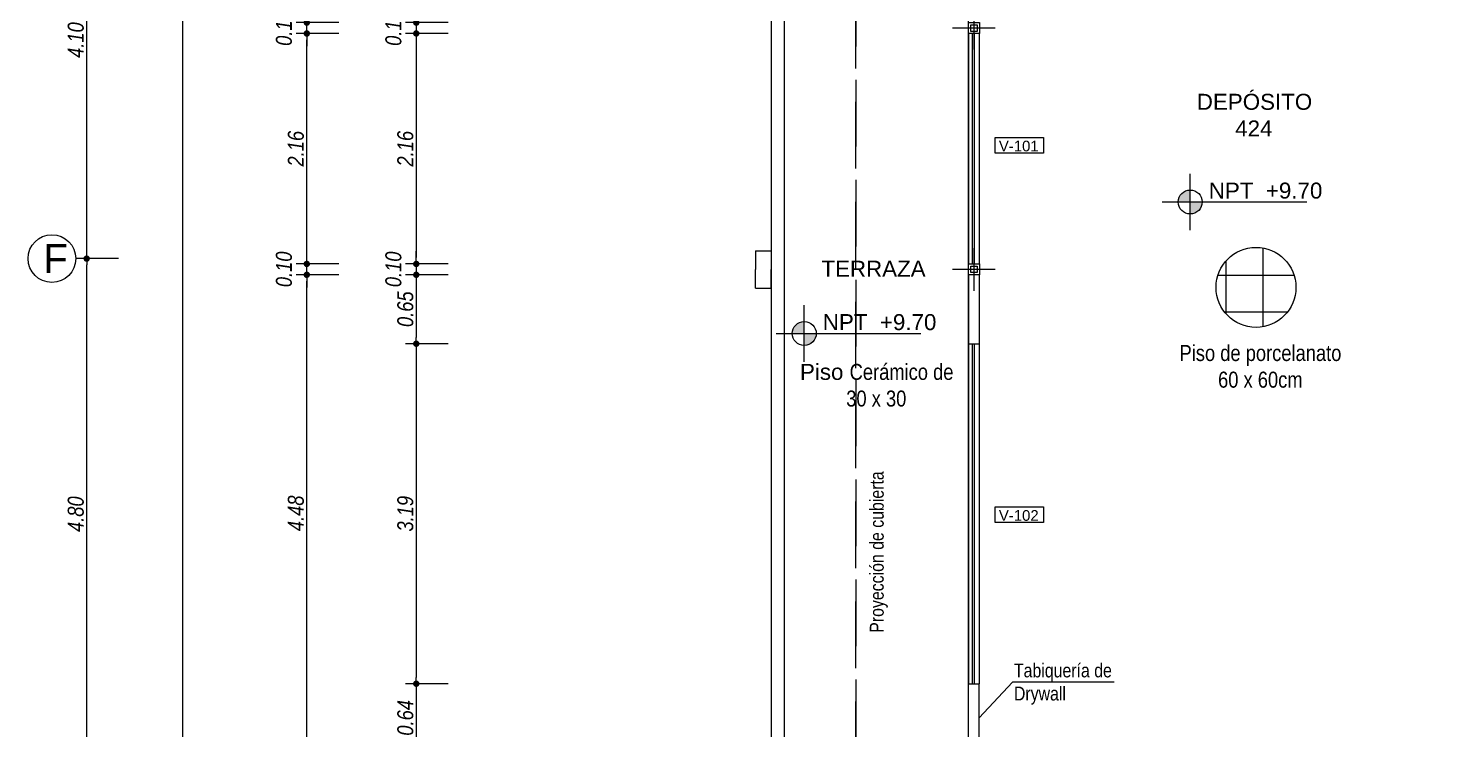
# Model space of a CAD drawing. Header units: inches. Extents: x 140 to 978, y -82 to 38.
# Drawn here: x 837.71 to 850.88, y 8.8 to 15.39 of the extents above; entities that cross this region are included whole.
import ezdxf

# ---------------------------------------------------------------- set-up
doc = ezdxf.new("R2010")
doc.units = ezdxf.units.IN
doc.header["$MEASUREMENT"] = 0
doc.linetypes.add('DASHED2', pattern=[0.375, 0.25, -0.125])
doc.layers.get('0').update_dxf_attribs({"lineweight": 0})
for name, color, linetype, lineweight in [('UNSAAC-COLUMNA', 24, 'Continuous', 0), ('UNSAAC-CORTE MURO', 42, 'Continuous', 35), ('UNSAAC-COTA', 48, 'Continuous', 0), ('UNSAAC-FACHADA(2DO PLANO)', 7, 'Continuous', 30), ('UNSAAC-LINEA 0.00', 251, 'Continuous', 0), ('UNSAAC-LLAMADOS', 88, 'Continuous', 0), ('UNSAAC-MURETE', 146, 'Continuous', 20), ('UNSAAC-PISOS', 253, 'Continuous', 0), ('UNSAAC-PROYECCIONES', 38, 'DASHED2', 0), ('UNSAAC-TEXTOS', 250, 'Continuous', 0), ('UNSAAC-VANOS', 24, 'Continuous', 0), ('UNSAAC-VARIOS', 30, 'Continuous', 0)]:
    doc.layers.add(name, color=color, linetype=linetype, lineweight=lineweight)
doc.styles.add('5mm', font='GOTHIC.TTF', dxfattribs={"height": 5})
doc.styles.add('narrow', font='')
doc.styles.get("Standard").update_dxf_attribs({"font": 'arial.ttf'})
doc.styles.get('narrow').set_extended_font_data('Arial Narrow', italic=True)
doc.dimstyles.new('1EN75', dxfattribs={"dimtxt": 0.15, "dimasz": 0.06, "dimexe": 0.1, "dimexo": 0.15, "dimgap": 0.025, "dimtad": 1, "dimzin": 1, "dimdsep": 46, "dimtxsty": 'narrow', "dimblk": 'DOT', "dimcen": 0.1, "dimclrd": 256, "dimclre": 256, "dimclrt": 256, "dimaunit": 1, "dimadec": 3, "dimazin": 0, "dimtfac": 1, "dimtmove": 2, "dimatfit": 3, "dimldrblk": 'ARCHTICK', "dimfxl": 0.3, "dimfxlon": 1, "dimtolj": 1, "dimtzin": 0, "dimlwd": 0, "dimlwe": 0, "dimarcsym": 0})

# ---------------------------------------------------------------- blocks, each defined once
blk = doc.blocks.new('npt')
at = {"layer": 'UNSAAC-TEXTOS'}
h = blk.add_hatch(color=0, dxfattribs=at)
h.dxf.hatch_style = 1
h.paths.add_polyline_path([(0.0522, 0), (0, 0), (0, -0.0522, 0.414214)])
h.paths.add_polyline_path([(0, 0.0522, 0.414214), (-0.0522, 0), (0, 0)])
at = {"layer": 'UNSAAC-TEXTOS', "color": 0}
for p, q in [((0, -0.1228), (0, 0.1228)), ((-0.1228, 0), (0.507, 0))]:
    blk.add_line(p, q, dxfattribs=at)
blk.add_circle((0, 0), 0.0522, dxfattribs=at)
blk = doc.blocks.new('npty')
at = {"layer": 'UNSAAC-TEXTOS', "xscale": 2.154779168756153, "yscale": 2.154779168756153, "zscale": 2.154779168756153}
blk.add_blockref('npt', (1323.156, 5.491), dxfattribs=at)
at = {"layer": 'UNSAAC-TEXTOS', "insert": (1323.33, 5.673), "char_height": 0.15, "width": 1.06387, "attachment_point": 1, "style": '5mm'}
blk.add_mtext('{\\fArial|b0|i0|c0|p34;NPT  +9.70}', dxfattribs=at)
blk = doc.blocks.new('puzo')
at = {"layer": 'UNSAAC-PISOS'}
h = blk.add_hatch(dxfattribs=at)
h.set_pattern_fill('_USER', color=256, scale=0.345285, style=0, double=1, pattern_type=0)
h.set_pattern_definition([(0, (1324.06815, 3.74796), (0, 0.34529), []), (90, (1324.06815, 3.74796), (-0.34529, 2e-17), [])])
edge = h.paths.add_edge_path()
edge.add_arc((1324.206, 3.903), 0.375, 0, 360)
blk.add_circle((1324.206, 3.903), 0.375, dxfattribs=at)
at = {"layer": 'UNSAAC-TEXTOS', "insert": (1323.476, 3.362), "char_height": 0.15, "width": 1.52397, "attachment_point": 1, "style": 'narrow'}
blk.add_mtext('\\pi0.012394;{\\fArial Narrow|b0|i0|c0|p34;Piso de porcelanato \\P\\pi0.37414;60 x 60cm}', dxfattribs=at)
blk = doc.blocks.new('_Dot')
at = {"color": 0, "linetype": 'ByBlock', "lineweight": -2}
blk.add_line((-0.5, 0), (-1, 0), dxfattribs=at)
at = {"color": 0, "linetype": 'ByBlock', "const_width": 0.5}
blk.add_lwpolyline([(-0.25, 0, 1), (0.25, 0, 1)], format="xyb", close=True, dxfattribs=at)
blk = doc.blocks.new('*D244')
at = {"layer": 'Defpoints', "color": 0, "transparency": 16777216}
for p in [(838.259, 13.225), (843.198, 13.225), (843.198, 8.429)]:
    blk.add_point(p, dxfattribs=at)
at = {"layer": 'UNSAAC-COTA', "lineweight": 0, "transparency": 16777216}
for p, q in [((838.559, 13.225), (838.159, 13.225)), ((838.259, 8.489), (838.259, 13.165)), ((838.559, 8.429), (838.159, 8.429))]:
    blk.add_line(p, q, dxfattribs=at)
at = {"layer": 'UNSAAC-COTA', "lineweight": 0, "transparency": 16777216, "xscale": 0.06, "yscale": 0.06, "zscale": 0.06}
for p, rotation in [((838.259, 13.225), 90), ((838.259, 8.429), 270)]:
    blk.add_blockref('_Dot', p, dxfattribs=dict(at, rotation=rotation))
at = {"layer": 'UNSAAC-COTA', "transparency": 16777216, "insert": (838.157, 10.827), "char_height": 0.15, "attachment_point": 5, "rotation": 90, "style": 'narrow'}
blk.add_mtext('\\A1;4.80', dxfattribs=at)
blk = doc.blocks.new('_ArchTick')
at = {"layer": 'UNSAAC-FACHADA(2DO PLANO)', "color": 0, "const_width": 0.15}
blk.add_lwpolyline([(-0.5, -0.5), (0.5, 0.5)], dxfattribs=at)
blk = doc.blocks.new('*D245')
at = {"layer": 'Defpoints', "color": 0, "transparency": 16777216}
for p in [(838.259, 17.324), (843.198, 17.324), (843.198, 13.225)]:
    blk.add_point(p, dxfattribs=at)
at = {"layer": 'UNSAAC-COTA', "lineweight": 0, "transparency": 16777216}
for p, q in [((838.559, 17.324), (838.159, 17.324)), ((838.259, 13.285), (838.259, 17.264)), ((838.559, 13.225), (838.159, 13.225))]:
    blk.add_line(p, q, dxfattribs=at)
at = {"layer": 'UNSAAC-COTA', "lineweight": 0, "transparency": 16777216, "xscale": 0.06, "yscale": 0.06, "zscale": 0.06}
for p, rotation in [((838.259, 17.324), 90), ((838.259, 13.225), 270)]:
    blk.add_blockref('_Dot', p, dxfattribs=dict(at, rotation=rotation))
at = {"layer": 'UNSAAC-COTA', "transparency": 16777216, "insert": (838.157, 15.275), "char_height": 0.15, "attachment_point": 5, "rotation": 90, "style": 'narrow'}
blk.add_mtext('\\A1;4.10', dxfattribs=at)
blk = doc.blocks.new('*D345')
at = {"layer": 'Defpoints', "color": 0, "transparency": 16777216}
for p in [(846.532, 15.439), (841.351, 15.337), (846.532, 15.337)]:
    blk.add_point(p, dxfattribs=at)
at = {"layer": 'UNSAAC-COTA', "lineweight": 0, "transparency": 16777216}
for p, q in [((841.351, 15.499), (841.351, 15.559)), ((841.651, 15.439), (841.251, 15.439)), ((841.351, 15.439), (841.351, 15.337)), ((841.651, 15.337), (841.251, 15.337)), ((841.351, 15.277), (841.351, 15.217))]:
    blk.add_line(p, q, dxfattribs=at)
at = {"layer": 'UNSAAC-COTA', "lineweight": 0, "transparency": 16777216, "xscale": 0.06, "yscale": 0.06, "zscale": 0.06}
for p, rotation in [((841.351, 15.439), 270), ((841.351, 15.337), 90)]:
    blk.add_blockref('_Dot', p, dxfattribs=dict(at, rotation=rotation))
at = {"layer": 'UNSAAC-COTA', "transparency": 16777216, "insert": (841.137, 15.388), "char_height": 0.15, "attachment_point": 5, "rotation": 90, "style": 'narrow'}
blk.add_mtext('\\A1;0.10', dxfattribs=at)
blk = doc.blocks.new('*D346')
at = {"layer": 'Defpoints', "color": 0, "transparency": 16777216}
for p in [(846.532, 15.337), (841.351, 13.175), (846.532, 13.175)]:
    blk.add_point(p, dxfattribs=at)
at = {"layer": 'UNSAAC-COTA', "lineweight": 0, "transparency": 16777216}
for p, q in [((841.651, 15.337), (841.251, 15.337)), ((841.351, 15.277), (841.351, 13.235)), ((841.651, 13.175), (841.251, 13.175))]:
    blk.add_line(p, q, dxfattribs=at)
at = {"layer": 'UNSAAC-COTA', "lineweight": 0, "transparency": 16777216, "xscale": 0.06, "yscale": 0.06, "zscale": 0.06}
for p, rotation in [((841.351, 15.337), 90), ((841.351, 13.175), 270)]:
    blk.add_blockref('_Dot', p, dxfattribs=dict(at, rotation=rotation))
at = {"layer": 'UNSAAC-COTA', "transparency": 16777216, "insert": (841.249, 14.256), "char_height": 0.15, "attachment_point": 5, "rotation": 90, "style": 'narrow'}
blk.add_mtext('\\A1;2.16', dxfattribs=at)
blk = doc.blocks.new('*D347')
at = {"layer": 'Defpoints', "color": 0, "transparency": 16777216}
for p in [(846.532, 13.175), (841.351, 13.073), (846.532, 13.073)]:
    blk.add_point(p, dxfattribs=at)
at = {"layer": 'UNSAAC-COTA', "lineweight": 0, "transparency": 16777216}
for p, q in [((841.651, 13.175), (841.251, 13.175)), ((841.351, 13.235), (841.351, 13.295)), ((841.351, 13.175), (841.351, 13.073)), ((841.651, 13.073), (841.251, 13.073)), ((841.351, 13.013), (841.351, 12.953))]:
    blk.add_line(p, q, dxfattribs=at)
at = {"layer": 'UNSAAC-COTA', "lineweight": 0, "transparency": 16777216, "xscale": 0.06, "yscale": 0.06, "zscale": 0.06}
for p, rotation in [((841.351, 13.175), 270), ((841.351, 13.073), 90)]:
    blk.add_blockref('_Dot', p, dxfattribs=dict(at, rotation=rotation))
at = {"layer": 'UNSAAC-COTA', "transparency": 16777216, "insert": (841.137, 13.124), "char_height": 0.15, "attachment_point": 5, "rotation": 90, "style": 'narrow'}
blk.add_mtext('\\A1;0.10', dxfattribs=at)
blk = doc.blocks.new('*D348')
at = {"layer": 'Defpoints', "color": 0, "transparency": 16777216}
for p in [(846.532, 13.073), (841.351, 12.426), (846.532, 12.426)]:
    blk.add_point(p, dxfattribs=at)
at = {"layer": 'UNSAAC-COTA', "lineweight": 0, "transparency": 16777216}
for p, q in [((841.651, 13.073), (841.251, 13.073)), ((841.351, 13.013), (841.351, 12.486)), ((841.651, 12.426), (841.251, 12.426))]:
    blk.add_line(p, q, dxfattribs=at)
at = {"layer": 'UNSAAC-COTA', "lineweight": 0, "transparency": 16777216, "xscale": 0.06, "yscale": 0.06, "zscale": 0.06}
for p, rotation in [((841.351, 13.073), 90), ((841.351, 12.426), 270)]:
    blk.add_blockref('_Dot', p, dxfattribs=dict(at, rotation=rotation))
at = {"layer": 'UNSAAC-COTA', "transparency": 16777216, "insert": (841.249, 12.75), "char_height": 0.15, "attachment_point": 5, "rotation": 90, "style": 'narrow'}
blk.add_mtext('\\A1;0.65', dxfattribs=at)
blk = doc.blocks.new('*D349')
at = {"layer": 'Defpoints', "color": 0, "transparency": 16777216}
for p in [(846.532, 12.426), (841.351, 9.236), (846.532, 9.236)]:
    blk.add_point(p, dxfattribs=at)
at = {"layer": 'UNSAAC-COTA', "lineweight": 0, "transparency": 16777216}
for p, q in [((841.651, 12.426), (841.251, 12.426)), ((841.351, 12.366), (841.351, 9.296)), ((841.651, 9.236), (841.251, 9.236))]:
    blk.add_line(p, q, dxfattribs=at)
at = {"layer": 'UNSAAC-COTA', "lineweight": 0, "transparency": 16777216, "xscale": 0.06, "yscale": 0.06, "zscale": 0.06}
for p, rotation in [((841.351, 12.426), 90), ((841.351, 9.236), 270)]:
    blk.add_blockref('_Dot', p, dxfattribs=dict(at, rotation=rotation))
at = {"layer": 'UNSAAC-COTA', "transparency": 16777216, "insert": (841.249, 10.831), "char_height": 0.15, "attachment_point": 5, "rotation": 90, "style": 'narrow'}
blk.add_mtext('\\A1;3.19', dxfattribs=at)
blk = doc.blocks.new('*D350')
at = {"layer": 'Defpoints', "color": 0, "transparency": 16777216}
for p in [(846.532, 9.236), (841.351, 8.596), (846.532, 8.596)]:
    blk.add_point(p, dxfattribs=at)
at = {"layer": 'UNSAAC-COTA', "lineweight": 0, "transparency": 16777216}
for p, q in [((841.651, 9.236), (841.251, 9.236)), ((841.351, 9.176), (841.351, 8.656)), ((841.651, 8.596), (841.251, 8.596))]:
    blk.add_line(p, q, dxfattribs=at)
at = {"layer": 'UNSAAC-COTA', "lineweight": 0, "transparency": 16777216, "xscale": 0.06, "yscale": 0.06, "zscale": 0.06}
for p, rotation in [((841.351, 9.236), 90), ((841.351, 8.596), 270)]:
    blk.add_blockref('_Dot', p, dxfattribs=dict(at, rotation=rotation))
at = {"layer": 'UNSAAC-COTA', "transparency": 16777216, "insert": (841.249, 8.916), "char_height": 0.15, "attachment_point": 5, "rotation": 90, "style": 'narrow'}
blk.add_mtext('\\A1;0.64', dxfattribs=at)
blk = doc.blocks.new('*D266')
at = {"layer": 'Defpoints', "color": 0, "transparency": 16777216}
for p in [(840.324, 13.073), (846.532, 13.073), (846.532, 8.596)]:
    blk.add_point(p, dxfattribs=at)
at = {"layer": 'UNSAAC-COTA', "lineweight": 0, "transparency": 16777216}
for p, q in [((840.624, 13.073), (840.224, 13.073)), ((840.324, 8.656), (840.324, 13.013)), ((840.624, 8.596), (840.224, 8.596))]:
    blk.add_line(p, q, dxfattribs=at)
at = {"layer": 'UNSAAC-COTA', "lineweight": 0, "transparency": 16777216, "xscale": 0.06, "yscale": 0.06, "zscale": 0.06}
for p, rotation in [((840.324, 13.073), 90), ((840.324, 8.596), 270)]:
    blk.add_blockref('_Dot', p, dxfattribs=dict(at, rotation=rotation))
at = {"layer": 'UNSAAC-COTA', "transparency": 16777216, "insert": (840.222, 10.835), "char_height": 0.15, "attachment_point": 5, "rotation": 90, "style": 'narrow'}
blk.add_mtext('\\A1;4.48', dxfattribs=at)
blk = doc.blocks.new('*D267')
at = {"layer": 'Defpoints', "color": 0, "transparency": 16777216}
for p in [(840.324, 13.175), (846.532, 13.175), (846.532, 13.073)]:
    blk.add_point(p, dxfattribs=at)
at = {"layer": 'UNSAAC-COTA', "lineweight": 0, "transparency": 16777216}
for p, q in [((840.624, 13.175), (840.224, 13.175)), ((840.324, 13.235), (840.324, 13.295)), ((840.324, 13.073), (840.324, 13.175)), ((840.624, 13.073), (840.224, 13.073)), ((840.324, 13.013), (840.324, 12.953))]:
    blk.add_line(p, q, dxfattribs=at)
at = {"layer": 'UNSAAC-COTA', "lineweight": 0, "transparency": 16777216, "xscale": 0.06, "yscale": 0.06, "zscale": 0.06}
for p, rotation in [((840.324, 13.175), 270), ((840.324, 13.073), 90)]:
    blk.add_blockref('_Dot', p, dxfattribs=dict(at, rotation=rotation))
at = {"layer": 'UNSAAC-COTA', "transparency": 16777216, "insert": (840.11, 13.124), "char_height": 0.15, "attachment_point": 5, "rotation": 90, "style": 'narrow'}
blk.add_mtext('\\A1;0.10', dxfattribs=at)
blk = doc.blocks.new('*D268')
at = {"layer": 'Defpoints', "color": 0, "transparency": 16777216}
for p in [(840.324, 15.337), (846.532, 15.337), (846.532, 13.175)]:
    blk.add_point(p, dxfattribs=at)
at = {"layer": 'UNSAAC-COTA', "lineweight": 0, "transparency": 16777216}
for p, q in [((840.624, 15.337), (840.224, 15.337)), ((840.324, 13.235), (840.324, 15.277)), ((840.624, 13.175), (840.224, 13.175))]:
    blk.add_line(p, q, dxfattribs=at)
at = {"layer": 'UNSAAC-COTA', "lineweight": 0, "transparency": 16777216, "xscale": 0.06, "yscale": 0.06, "zscale": 0.06}
for p, rotation in [((840.324, 15.337), 90), ((840.324, 13.175), 270)]:
    blk.add_blockref('_Dot', p, dxfattribs=dict(at, rotation=rotation))
at = {"layer": 'UNSAAC-COTA', "transparency": 16777216, "insert": (840.222, 14.256), "char_height": 0.15, "attachment_point": 5, "rotation": 90, "style": 'narrow'}
blk.add_mtext('\\A1;2.16', dxfattribs=at)
blk = doc.blocks.new('*D269')
at = {"layer": 'Defpoints', "color": 0, "transparency": 16777216}
for p in [(840.324, 15.439), (846.532, 15.439), (846.532, 15.337)]:
    blk.add_point(p, dxfattribs=at)
at = {"layer": 'UNSAAC-COTA', "lineweight": 0, "transparency": 16777216}
for p, q in [((840.324, 15.499), (840.324, 15.559)), ((840.624, 15.439), (840.224, 15.439)), ((840.324, 15.337), (840.324, 15.439)), ((840.624, 15.337), (840.224, 15.337)), ((840.324, 15.277), (840.324, 15.217))]:
    blk.add_line(p, q, dxfattribs=at)
at = {"layer": 'UNSAAC-COTA', "lineweight": 0, "transparency": 16777216, "xscale": 0.06, "yscale": 0.06, "zscale": 0.06}
for p, rotation in [((840.324, 15.439), 270), ((840.324, 15.337), 90)]:
    blk.add_blockref('_Dot', p, dxfattribs=dict(at, rotation=rotation))
at = {"layer": 'UNSAAC-COTA', "transparency": 16777216, "insert": (840.11, 15.388), "char_height": 0.15, "attachment_point": 5, "rotation": 90, "style": 'narrow'}
blk.add_mtext('\\A1;0.10', dxfattribs=at)
blk = doc.blocks.new('*D272')
at = {"layer": 'Defpoints', "color": 0, "transparency": 16777216}
for p in [(839.161, 24.124), (848.177, 24.124), (848.307, -13.276)]:
    blk.add_point(p, dxfattribs=at)
at = {"layer": 'UNSAAC-COTA', "lineweight": 0, "transparency": 16777216}
for p, q in [((839.461, 24.124), (839.061, 24.124)), ((839.161, -13.216), (839.161, 24.064)), ((839.461, -13.276), (839.061, -13.276))]:
    blk.add_line(p, q, dxfattribs=at)
at = {"layer": 'UNSAAC-COTA', "lineweight": 0, "transparency": 16777216, "xscale": 0.06, "yscale": 0.06, "zscale": 0.06}
for p, rotation in [((839.161, 24.124), 90), ((839.161, -13.276), 270)]:
    blk.add_blockref('_Dot', p, dxfattribs=dict(at, rotation=rotation))
at = {"layer": 'UNSAAC-COTA', "transparency": 16777216, "insert": (839.059, 5.424), "char_height": 0.15, "attachment_point": 5, "rotation": 90, "style": 'narrow'}
blk.add_mtext('\\A1;37.40', dxfattribs=at)
blk = doc.blocks.new('columna')
at = {"layer": 'UNSAAC-COLUMNA'}
for p, q in [((0, 0.2), (0, -0.2)), ((0, 0.2), (0, -0.2)), ((0.2, 0), (-0.2, 0)), ((0.2, 0), (-0.2, 0))]:
    blk.add_line(p, q, dxfattribs=at)
for points in [[(-0.0508, 0.0508), (0.0508, 0.0508), (0.0508, -0.0508), (-0.0508, -0.0508)], [(-0.0308, 0.0308), (0.0308, 0.0308), (0.0308, -0.0308), (-0.0308, -0.0308)]]:
    blk.add_lwpolyline(points, close=True, dxfattribs=at)
blk = doc.blocks.new('D')
at = {"layer": 'UNSAAC-COLUMNA'}
for p in [(1305.583, 15.388), (1305.583, 13.124)]:
    blk.add_blockref('columna', p, dxfattribs=at)

msp = doc.modelspace()

# ---------------------------------------------------------------- linework, layer by layer
at = {"layer": 'UNSAAC-LINEA 0.00', "ltscale": 2.5}
msp.add_lwpolyline([(846.532, 8.249), (846.532, 20.003), (848.915, 22.325), (851.681, 22.325), (851.681, 24.124), (855.933, 24.124), (855.933, 22.325), (861.431, 22.325), (861.431, 24.124), (867.135, 24.124)], dxfattribs=at)
at = {"layer": 'UNSAAC-LLAMADOS', "ltscale": 2.5}
msp.add_lwpolyline([(847.899, 9.251), (846.946, 9.251), (846.633, 8.916)], dxfattribs=at)
at = {"layer": 'UNSAAC-MURETE'}
for p, q in [((844.532, 13.299), (844.532, 13.124)), ((844.532, 13.299), (844.682, 13.299)), ((844.532, 13.299), (844.532, 13.124)), ((844.532, 13.299), (844.682, 13.299)), ((844.682, 13.299), (844.682, 13.124)), ((844.682, 13.299), (844.682, 13.124)), ((844.532, 12.949), (844.532, 13.124)), ((844.532, 12.949), (844.532, 13.124)), ((844.682, 12.949), (844.682, 13.124)), ((844.682, 12.949), (844.682, 13.124)), ((844.532, 12.949), (844.682, 12.949)), ((844.532, 12.949), (844.682, 12.949))]:
    msp.add_line(p, q, dxfattribs=at)
for points in [[(848.177, 24.124), (848.177, 24.124), (844.682, 20.794), (844.682, 2.168)], [(851.681, 24.004), (848.225, 24.004), (844.802, 20.743), (844.802, 2.277)]]:
    msp.add_lwpolyline(points, dxfattribs=at)
at = {"layer": 'UNSAAC-PROYECCIONES', "ltscale": 2.5}
msp.add_lwpolyline([(861.557, 8.009), (855.008, 8.006), (855.008, 7.508), (853.907, 7.508), (845.476, 7.508), (845.476, 23.339), (848.757, 23.339), (848.757, 24.81), (879.127, 24.81), (848.757, 24.81), (848.757, 23.339), (845.476, 23.339), (845.476, 7.508), (853.907, 7.508), (855.008, 7.508), (855.008, 8.006)], close=True, dxfattribs=at)
msp.add_lwpolyline([(846.532, 8.249), (846.532, 20.003), (848.915, 22.325), (851.681, 22.325), (851.681, 24.124), (855.933, 24.124), (855.933, 22.325), (861.431, 22.325), (861.431, 24.124), (867.135, 24.124)], dxfattribs=at)
at = {"layer": 'UNSAAC-TEXTOS'}
for points in [[(846.781, 14.36), (847.234, 14.36), (847.234, 14.214), (846.781, 14.214)], [(846.781, 10.895), (847.234, 10.895), (847.234, 10.749), (846.781, 10.749)]]:
    msp.add_lwpolyline(points, close=True, dxfattribs=at)
msp.add_circle((837.933, 13.225), 0.224, dxfattribs=at)
at = {"layer": 'UNSAAC-VANOS'}
for p, q in [((846.566, 15.337), (846.566, 13.175)), ((846.586, 15.337), (846.586, 13.175)), ((846.566, 12.426), (846.566, 9.236)), ((846.586, 12.426), (846.586, 9.236))]:
    msp.add_line(p, q, dxfattribs=at)
at = {"layer": 'UNSAAC-VARIOS'}
for p, q in [((846.532, 15.337), (846.532, 13.175)), ((846.633, 15.337), (846.633, 13.175)), ((846.532, 13.073), (846.532, 12.426)), ((846.612, 13.073), (846.596, 13.073)), ((846.532, 12.426), (846.532, 9.236)), ((846.532, 12.426), (846.633, 12.426)), ((846.633, 12.426), (846.633, 9.236)), ((846.532, 9.236), (846.633, 9.236)), ((846.532, 8.596), (846.532, 9.236)), ((846.633, 8.596), (846.633, 9.236))]:
    msp.add_line(p, q, dxfattribs=at)
msp.add_lwpolyline([(846.633, 13.073), (846.633, 12.426)], dxfattribs=at)

# ---------------------------------------------------------------- block references
at = {"layer": 'UNSAAC-CORTE MURO'}
for name, p in [('npty', (-474.544, 8.265)), ('puzo', (-474.977, 9.052)), ('npty', (-478.165, 7.031))]:
    msp.add_blockref(name, p, dxfattribs=at)
at = {"layer": 'UNSAAC-TEXTOS'}
msp.add_blockref('D', (-459, 0), dxfattribs=at)

# ---------------------------------------------------------------- texts
at = {"layer": 'UNSAAC-LLAMADOS', "insert": (845.606, 9.421), "char_height": 0.13, "width": 2.08357, "attachment_point": 1, "rotation": 90, "style": 'narrow'}
msp.add_mtext('\\pi0.29327;{\\fArial Narrow|b0|i0|c0|p34;Proyección de cubierta}', dxfattribs=at)
at = {"layer": 'UNSAAC-LLAMADOS', "insert": (846.958, 9.04), "char_height": 0.13, "width": 1.15269, "attachment_point": 7, "style": 'narrow'}
msp.add_mtext('{\\fArial Narrow|b0|i0|c0|p34;Tabiquería de Drywall}', dxfattribs=at)
at = {"layer": 'UNSAAC-TEXTOS', "attachment_point": 1}
for s, insert, char_height, width in [('\\pi0.60861;DEPÓSITO \\P\\pi0.96883;424', (848.065, 14.771), 0.15, 2.27449), ('F', (837.852, 13.361), 0.27, 0.42503), ('\\pi0.65056;TERRAZA', (844.501, 13.205), 0.15, 2.27449)]:
    msp.add_mtext(s, dxfattribs=dict(at, insert=insert, char_height=char_height, width=width))
at = {"layer": 'UNSAAC-TEXTOS', "char_height": 0.1, "attachment_point": 1}
for s, insert in [('{\\f@Arial Unicode MS|b0|i0|c0|p34;V-}101', (846.817, 14.331)), ('{\\f@Arial Unicode MS|b0|i0|c0|p34;V-}102', (846.817, 10.865))]:
    msp.add_mtext_dynamic_manual_height_columns(s, width=0.2, gutter_width=1, heights=[0], dxfattribs=dict(at, insert=insert))
at = {"layer": 'UNSAAC-TEXTOS', "insert": (844.897, 12.237), "char_height": 0.15, "width": 1.52397, "attachment_point": 1, "style": 'narrow'}
msp.add_mtext('\\pi0.053834;{\\fArial|b0|i0|c204|p34;Piso \\fArial Narrow|b0|i0|c0|p34;Cerámico de \\P\\pi0.48777;30 x 30}', dxfattribs=at)

# ---------------------------------------------------------------- dimensions: what is measured, and where the dimension line sits
at = {"layer": 'UNSAAC-COTA'}
for base, p1, p2, picture, middle in [((839.161, 24.124), (848.307, -13.276), (848.177, 24.124), '*D272', (839.059, 5.424)), ((838.259, 17.324), (843.198, 13.225), (843.198, 17.324), '*D245', (838.157, 15.275)), ((840.324, 15.439), (846.532, 15.337), (846.532, 15.439), '*D269', (840.11, 15.388)), ((841.351, 15.337), (846.532, 15.439), (846.532, 15.337), '*D345', (841.137, 15.388)), ((840.324, 15.337), (846.532, 13.175), (846.532, 15.337), '*D268', (840.222, 14.256)), ((841.351, 13.175), (846.532, 15.337), (846.532, 13.175), '*D346', (841.249, 14.256)), ((840.324, 13.175), (846.532, 13.073), (846.532, 13.175), '*D267', (840.11, 13.124)), ((841.351, 13.073), (846.532, 13.175), (846.532, 13.073), '*D347', (841.137, 13.124)), ((838.259, 13.225), (843.198, 8.429), (843.198, 13.225), '*D244', (838.157, 10.827)), ((840.324, 13.073), (846.532, 8.596), (846.532, 13.073), '*D266', (840.222, 10.835)), ((841.351, 12.426), (846.532, 13.073), (846.532, 12.426), '*D348', (841.249, 12.75)), ((841.351, 9.236), (846.532, 12.426), (846.532, 9.236), '*D349', (841.249, 10.831)), ((841.351, 8.596), (846.532, 9.236), (846.532, 8.596), '*D350', (841.249, 8.916))]:
    dim = msp.add_linear_dim(base=base, p1=p1, p2=p2, angle=90, dimstyle='1EN75', dxfattribs=at)
    dim.commit()
    dim.dimension.update_dxf_attribs({"geometry": picture, "text_midpoint": middle})

doc.saveas('drawing.dxf')
